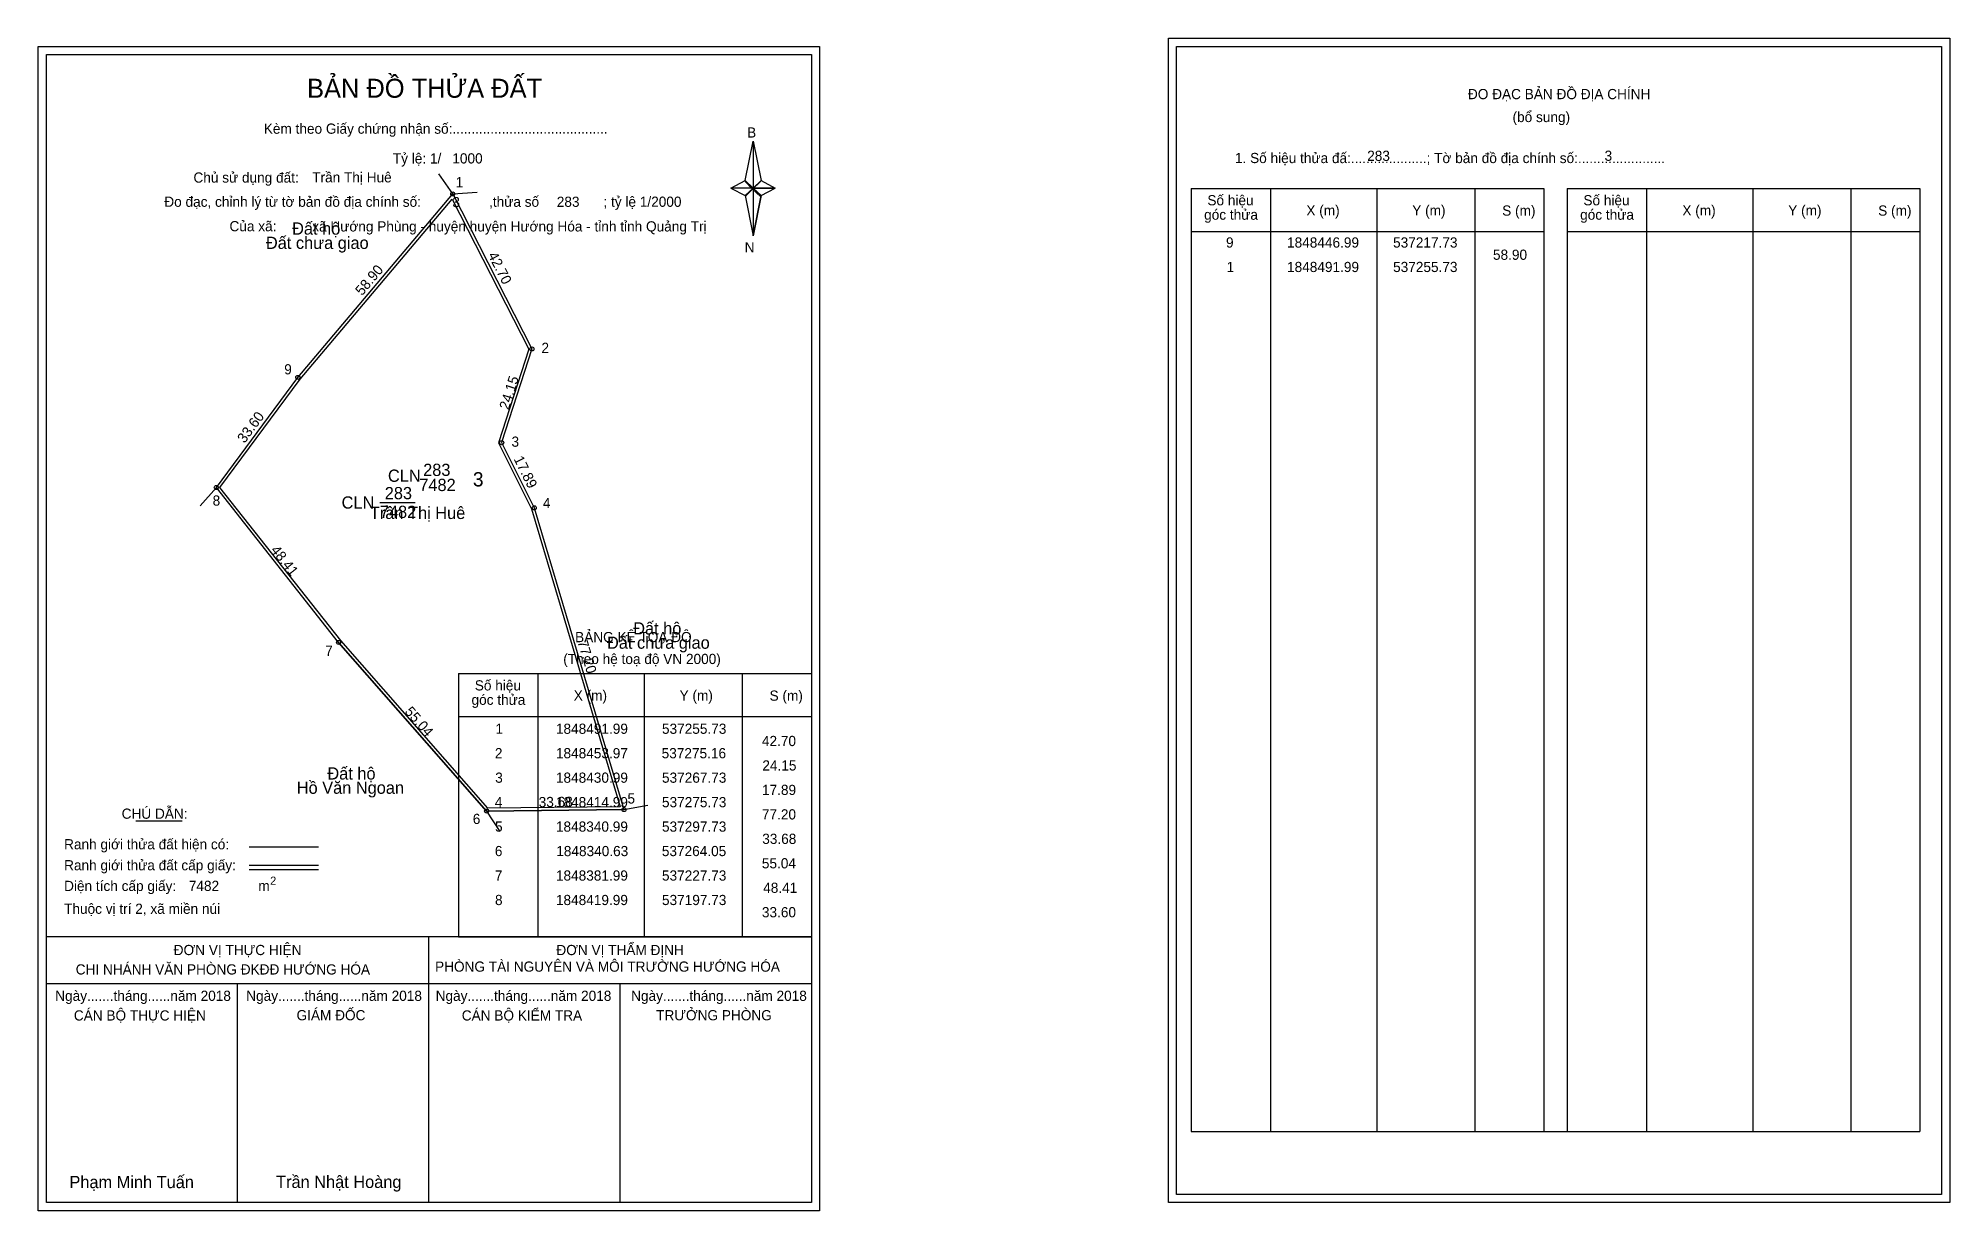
# Model space of a CAD drawing. Extents: x 537154 to 537623, y 1848243 to 1848530.
import ezdxf

# ---------------------------------------------------------------- set-up
doc = ezdxf.new("R2010")
doc.units = 0
for name, color, linetype in [('Level 1', 7, 'Continuous'), ('Level 10', 7, 'Continuous'), ('Level 11', 7, 'Continuous'), ('Level 13', 7, 'Continuous'), ('Level 2', 7, 'Continuous'), ('Level 27', 7, 'Continuous'), ('Level 3', 7, 'Continuous'), ('Level 36', 7, 'Continuous'), ('Level 4', 7, 'Continuous'), ('Level 49', 7, 'Continuous'), ('Level 5', 7, 'Continuous'), ('Level 53', 7, 'Continuous'), ('Level 55', 7, 'Continuous'), ('Level 6', 7, 'Continuous'), ('Level 63', 7, 'Continuous'), ('Level 7', 7, 'Continuous'), ('Level 9', 7, 'Continuous')]:
    doc.layers.add(name, color=color, linetype=linetype)

msp = doc.modelspace()

# ---------------------------------------------------------------- linework, layer by layer
at = {"layer": 'Level 1'}
for p, q in [((537433.35, 1848528.17), (537433.35, 1848528.17)), ((537156.03, 1848526.17), (537156.03, 1848526.17)), ((537327.45, 1848495.29), (537329.42, 1848504.93)), ((537329.42, 1848504.93), (537329.42, 1848493.41)), ((537329.42, 1848504.93), (537331.38, 1848495.29)), ((537324, 1848493.41), (537327.45, 1848495.29)), ((537327.45, 1848495.29), (537329.42, 1848493.41)), ((537329.27, 1848493.19), (537327.45, 1848495.07)), ((537331.24, 1848495.07), (537329.27, 1848493.19)), ((537329.27, 1848493.19), (537331.24, 1848495.07)), ((537331.38, 1848495.29), (537329.42, 1848493.41)), ((537329.42, 1848493.41), (537327.45, 1848491.57)), ((537329.27, 1848493.19), (537327.45, 1848491.35)), ((537327.45, 1848491.35), (537329.27, 1848493.19)), ((537327.45, 1848491.57), (537329.42, 1848481.71)), ((537331.24, 1848491.35), (537329.27, 1848493.19)), ((537329.42, 1848493.41), (537329.42, 1848481.71)), ((537329.42, 1848493.41), (537334.83, 1848493.41)), ((537329.42, 1848493.41), (537331.38, 1848491.57)), ((537331.38, 1848491.57), (537329.42, 1848481.71)), ((537331.38, 1848491.57), (537334.83, 1848493.41)), ((537436.88, 1848493.32), (537523.48, 1848493.32)), ((537456.47, 1848262.05), (537456.47, 1848493.32)), ((537482.54, 1848262.05), (537482.54, 1848493.32)), ((537506.52, 1848493.32), (537506.52, 1848262.05)), ((537523.48, 1848493.32), (537523.48, 1848262.05)), ((537529.14, 1848493.32), (537615.74, 1848493.32)), ((537548.73, 1848262.05), (537548.73, 1848493.32)), ((537574.8, 1848262.05), (537574.8, 1848493.32)), ((537598.77, 1848493.32), (537598.77, 1848262.05)), ((537615.74, 1848493.32), (537615.74, 1848262.05)), ((537436.88, 1848482.79), (537523.48, 1848482.79)), ((537529.14, 1848482.79), (537615.74, 1848482.79)), ((537257.12, 1848374.35), (537343.72, 1848374.35)), ((537276.71, 1848309.82), (537276.71, 1848374.35)), ((537302.78, 1848309.82), (537302.78, 1848374.35)), ((537326.75, 1848374.35), (537326.75, 1848309.82)), ((537257.12, 1848363.82), (537343.72, 1848363.82)), ((537177.94, 1848338.24), (537189.35, 1848338.24)), ((537205.81, 1848331.83), (537222.82, 1848331.83)), ((537205.81, 1848327.39), (537222.82, 1848327.39)), ((537205.81, 1848326.29), (537222.82, 1848326.29)), ((537262.85, 1848309.82), (537156.02, 1848309.82)), ((537343.72, 1848309.82), (537238.88, 1848309.82)), ((537249.87, 1848244.6), (537249.87, 1848309.82)), ((537257.12, 1848309.82), (537343.72, 1848309.82)), ((537343.72, 1848298.27), (537156.02, 1848298.27)), ((537202.95, 1848244.6), (537202.95, 1848298.27)), ((537296.8, 1848244.6), (537296.8, 1848298.27)), ((537436.88, 1848262.05), (537615.74, 1848262.05)), ((537621.05, 1848246.6), (537621.05, 1848246.6)), ((537343.72, 1848244.6), (537343.72, 1848244.6))]:
    msp.add_line(p, q, dxfattribs=at)
for points in [[(537327.45, 1848495.29), (537329.42, 1848504.93), (537329.42, 1848493.41)], [(537329.42, 1848493.41), (537331.38, 1848495.29), (537334.83, 1848493.41)], [(537324, 1848493.41), (537327.45, 1848491.57), (537329.42, 1848493.41)], [(537329.42, 1848493.41), (537329.42, 1848481.71), (537331.38, 1848491.57)]]:
    msp.add_lwpolyline(points, close=True, dxfattribs=at)
at = {"layer": 'Level 10'}
for p, q in [((537227.73, 1848381.99), (537264.05, 1848340.63)), ((537264.05, 1848340.63), (537297.73, 1848340.99))]:
    msp.add_line(p, q, dxfattribs=at)
for points in [[(537297.73, 1848340.99), (537264.05, 1848340.63), (537227.73, 1848381.99), (537197.73, 1848419.99), (537217.73, 1848446.99), (537255.73, 1848491.99), (537275.16, 1848453.97), (537267.73, 1848430.99), (537275.73, 1848414.99)], [(537296.79, 1848341.68), (537264.36, 1848341.33), (537228.27, 1848382.44), (537198.61, 1848420), (537218.28, 1848446.56), (537255.59, 1848490.73), (537274.4, 1848453.91), (537266.98, 1848430.93), (537275.08, 1848414.73)]]:
    msp.add_lwpolyline(points, close=True, dxfattribs=at)
at = {"layer": 'Level 11'}
for centre in [(537255.73, 1848491.99), (537275.16, 1848453.97), (537217.73, 1848446.99), (537267.73, 1848430.99), (537197.73, 1848419.99), (537275.73, 1848414.99), (537227.73, 1848381.99), (537264.05, 1848340.63), (537297.73, 1848340.99), (537297.73, 1848340.99)]:
    msp.add_circle(centre, 0.5, dxfattribs=at)
at = {"layer": 'Level 27'}
for p, q in [((537255.73, 1848491.99), (537252.35, 1848496.95)), ((537255.73, 1848491.99), (537261.72, 1848492.39)), ((537197.73, 1848419.99), (537193.75, 1848415.5)), ((537264.05, 1848340.63), (537267.32, 1848335.6)), ((537297.73, 1848340.99), (537303.63, 1848342.07))]:
    msp.add_line(p, q, dxfattribs=at)
at = {"layer": 'Level 3'}
for p, q in [((537436.88, 1848493.32), (537436.88, 1848262.05)), ((537529.14, 1848493.32), (537529.14, 1848262.05)), ((537257.12, 1848374.35), (537257.12, 1848309.82))]:
    msp.add_line(p, q, dxfattribs=at)
at = {"layer": 'Level 63'}
for points in [[(537154.02, 1848528.17), (537345.72, 1848528.17), (537345.72, 1848242.6), (537154.02, 1848242.6)], [(537431.35, 1848530.17), (537623.05, 1848530.17), (537623.05, 1848244.6), (537431.35, 1848244.6)], [(537433.35, 1848528.17), (537621.05, 1848528.17), (537621.05, 1848246.6), (537433.35, 1848246.6)], [(537156.02, 1848526.17), (537343.72, 1848526.17), (537343.72, 1848244.6), (537156.02, 1848244.6)]]:
    msp.add_lwpolyline(points, close=True, dxfattribs=at)
at = {"layer": 'Level 9'}
msp.add_line((537237.85, 1848416.31), (537246.54, 1848416.31), dxfattribs=at)

# ---------------------------------------------------------------- texts
at = {"layer": 'Level 1'}
for s, height, p in [('BẢN ĐỒ THỬA ĐẤT', 4.6657, (537219.99, 1848515.58)), ('ĐO ĐẠC BẢN ĐỒ ĐỊA CHÍNH', 2.5, (537504.83, 1848515.23)), ('Kèm theo Giấy chứng nhận số:.........................................', 2.5, (537209.37, 1848506.75)), ('(bổ sung)', 2.5, (537515.77, 1848509.61)), ('B', 2.5, (537327.96, 1848505.81)), ('1. Số hiệu thửa đấ:....................; Tờ bản đồ địa chính số:.......................', 2.5, (537447.66, 1848499.55)), ('Chủ sử dụng đất:', 2.5, (537192.11, 1848494.76)), ('Đo đạc, chỉnh lý từ tờ bản đồ địa chính số:                  ,thửa số                 ; tỷ lệ 1/2000', 2.5, (537184.96, 1848488.83)), ('Số hiệu', 2.5, (537440.9, 1848489.19)), ('Số hiệu', 2.5, (537533.16, 1848489.19)), ('Của xã:', 2.5, (537200.95, 1848482.83)), ('góc thửa', 2.5, (537440.1, 1848485.66)), ('X (m)', 2.5, (537465.18, 1848486.71)), ('Y (m)', 2.5, (537491.16, 1848486.71)), ('S (m)', 2.5, (537513.23, 1848486.66)), ('góc thửa', 2.5, (537532.36, 1848485.66)), ('X (m)', 2.5, (537557.44, 1848486.71)), ('Y (m)', 2.5, (537583.41, 1848486.71)), ('S (m)', 2.5, (537605.49, 1848486.66)), ('N', 2.5, (537327.36, 1848477.64)), ('BẢNG KÊ TỌA ĐỘ', 2.5, (537285.75, 1848382.05)), ('(Theo hệ toạ độ VN 2000)', 2.5, (537282.85, 1848376.69)), ('Số hiệu', 2.5, (537261.14, 1848370.21)), ('góc thửa', 2.5, (537260.34, 1848366.68)), ('X (m)', 2.5, (537285.42, 1848367.74)), ('Y (m)', 2.5, (537311.39, 1848367.74)), ('S (m)', 2.5, (537333.47, 1848367.69)), ('CHÚ DẪN:', 2.5, (537174.5, 1848338.74)), ('Ranh giới thửa đất hiện có:', 2.5, (537160.37, 1848331.24)), ('Ranh giới thửa đất cấp giấy:', 2.5, (537160.37, 1848326.1)), ('Diện tích cấp giấy:', 2.5, (537160.37, 1848321.02)), ('m', 2.5, (537208.03, 1848321.04)), ('2', 2, (537210.93, 1848322.55)), ('Thuộc vị trí 2, xã miền núi', 2.5, (537160.37, 1848315.42)), ('ĐƠN VỊ THỰC HIỆN', 2.5, (537187.26, 1848305.3)), ('ĐƠN VỊ THẨM ĐỊNH', 2.5, (537281.16, 1848305.3)), ('CHI NHÁNH VĂN PHÒNG ĐKĐĐ HƯỚNG HÓA', 2.5, (537163.22, 1848300.54)), ('PHÒNG TÀI NGUYÊN VÀ MÔI TRƯỜNG HƯỚNG HÓA', 2.5, (537251.39, 1848301.23)), ('Ngày.......tháng......năm 2018', 2.5, (537158.19, 1848294.07)), ('Ngày.......tháng......năm 2018', 2.5, (537205.06, 1848294.07)), ('Ngày.......tháng......năm 2018', 2.5, (537251.54, 1848294.07)), ('Ngày.......tháng......năm 2018', 2.5, (537299.5, 1848294.07)), ('CÁN BỘ THỰC HIỆN', 2.5, (537162.77, 1848289.25)), ('GIÁM ĐỐC', 2.5, (537217.41, 1848289.31)), ('CÁN BỘ KIỂM TRA', 2.5, (537257.95, 1848289.25)), ('TRƯỞNG PHÒNG', 2.5, (537305.64, 1848289.31)), ('Phạm Minh Tuấn', 3, (537161.68, 1848248.14)), ('Trần Nhật Hoàng', 3, (537212.38, 1848248.19))]:
    msp.add_text(s, height=height, dxfattribs=at).set_placement(p)
at = {"layer": 'Level 11'}
msp.add_text('Tỷ lệ: 1/', height=2.5, dxfattribs=at).set_placement((537241.03, 1848499.44))
at = {"layer": 'Level 13'}
for s, p in [('283', (537239.05, 1848417.11)), ('CLN', (537228.46, 1848414.81)), ('7482', (537237.85, 1848412.51))]:
    msp.add_text(s, height=3, dxfattribs=at).set_placement(p)
at = {"layer": 'Level 2'}
msp.add_text('Trần Thị Huê', height=3, dxfattribs=at).set_placement((537235.4, 1848412.26))
at = {"layer": 'Level 3'}
msp.add_text('CLN', height=3, dxfattribs=at).set_placement((537239.83, 1848421.38))
at = {"layer": 'Level 36'}
for s, p in [('Đất hộ', (537216.32, 1848482)), ('Đất chưa giao', (537209.89, 1848478.5)), ('Đất hộ', (537300.01, 1848383.94)), ('Đất chưa giao', (537293.58, 1848380.44)), ('Đất hộ', (537224.97, 1848348.36)), ('Hồ Văn Ngoan', (537217.46, 1848344.86))]:
    msp.add_text(s, height=3, dxfattribs=at).set_placement(p)
at = {"layer": 'Level 4'}
msp.add_text('283', height=3, dxfattribs=at).set_placement((537248.47, 1848422.82))
at = {"layer": 'Level 49'}
for s, rotation, p in [('42.70', 297.0692, (537264.3, 1848476.99)), ('58.90', 49.8208, (537233.48, 1848466.88)), ('24.15', 72.0827, (537269.44, 1848438.89)), ('33.60', 53.4711, (537204.65, 1848430.68)), ('17.89', 296.5651, (537270.62, 1848426.99)), ('48.41', 308.2902, (537210.92, 1848404.57)), ('77.20', 286.5571, (537286.33, 1848382.14)), ('55.04', 311.2878, (537243.79, 1848364.91)), ('33.68', 0.6124, (537276.83, 1848341.57))]:
    msp.add_text(s, height=2.5, rotation=rotation, dxfattribs=at).set_placement(p)
at = {"layer": 'Level 5'}
msp.add_text('7482', height=3, dxfattribs=at).set_placement((537247.53, 1848419.12))
at = {"layer": 'Level 53'}
for s, p in [('9', (537445.46, 1848478.83)), ('1848446.99', (537460.44, 1848478.83)), ('537217.73', (537486.46, 1848478.83)), ('58.90', (537510.97, 1848475.83)), ('1', (537445.6, 1848472.83)), ('1848491.99', (537460.44, 1848472.83)), ('537255.73', (537486.46, 1848472.83)), ('1', (537266.22, 1848359.57)), ('1848491.99', (537281.05, 1848359.57)), ('537255.73', (537307.07, 1848359.57)), ('42.70', (537331.59, 1848356.57)), ('2', (537266.07, 1848353.57)), ('1848453.97', (537281.05, 1848353.57)), ('537275.16', (537306.99, 1848353.57)), ('3', (537266.15, 1848347.57)), ('1848430.99', (537281.05, 1848347.57)), ('537267.73', (537307.07, 1848347.57)), ('24.15', (537331.7, 1848350.57)), ('17.89', (537331.61, 1848344.57)), ('4', (537266.06, 1848341.57)), ('1848414.99', (537281.05, 1848341.57)), ('537275.73', (537307.07, 1848341.57)), ('77.20', (537331.59, 1848338.57)), ('5', (537266.11, 1848335.57)), ('1848340.99', (537281.05, 1848335.57)), ('537297.73', (537307.07, 1848335.57)), ('6', (537266.06, 1848329.57)), ('1848340.63', (537281.13, 1848329.57)), ('537264.05', (537307.04, 1848329.57)), ('33.68', (537331.67, 1848332.57)), ('7', (537266.07, 1848323.57)), ('1848381.99', (537281.05, 1848323.57)), ('537227.73', (537307.07, 1848323.57)), ('55.04', (537331.58, 1848326.57)), ('48.41', (537331.91, 1848320.57)), ('8', (537266.1, 1848317.57)), ('1848419.99', (537281.05, 1848317.57)), ('537197.73', (537307.07, 1848317.57)), ('33.60', (537331.59, 1848314.57))]:
    msp.add_text(s, height=2.5, dxfattribs=at).set_placement(p)
at = {"layer": 'Level 55'}
for s, height, p in [('1', 0.4, (537255.62, 1848491.99)), ('0', 0.11, (537255.69, 1848491.88)), ('0', 0.11, (537255.69, 1848491.88)), ('0', 0.11, (537255.69, 1848491.88)), ('0', 0.11, (537255.69, 1848491.88)), ('2', 0.4, (537275.02, 1848453.97)), ('0', 0.11, (537275.12, 1848453.86)), ('0', 0.11, (537275.12, 1848453.86)), ('9', 0.4, (537217.59, 1848446.99)), ('0', 0.11, (537217.69, 1848446.88)), ('0', 0.11, (537217.69, 1848446.88)), ('3', 0.4, (537267.61, 1848430.99)), ('0', 0.11, (537267.69, 1848430.88)), ('0', 0.11, (537267.69, 1848430.88)), ('8', 0.4, (537197.6, 1848419.99)), ('0', 0.11, (537197.69, 1848419.88)), ('0', 0.11, (537197.69, 1848419.88)), ('0', 0.11, (537197.69, 1848419.88)), ('4', 0.4, (537275.59, 1848414.99)), ('0', 0.11, (537275.69, 1848414.88)), ('0', 0.11, (537275.69, 1848414.88)), ('7', 0.4, (537227.6, 1848381.99)), ('0', 0.11, (537227.69, 1848381.88)), ('6', 0.4, (537263.91, 1848340.63)), ('0', 0.11, (537264.01, 1848340.52)), ('5', 0.4, (537297.6, 1848340.99)), ('0', 0.11, (537297.69, 1848340.88)), ('0', 0.11, (537297.69, 1848340.88))]:
    msp.add_text(s, height=height, dxfattribs=at).set_placement(p)
at = {"layer": 'Level 6'}
for s, p in [('1000', (537255.63, 1848499.46)), ('283', (537480.11, 1848500.09)), ('3', (537538.35, 1848500.11)), ('Trần Thị Huê', (537221.25, 1848494.82)), ('3', (537255.63, 1848488.74)), ('283', (537281.26, 1848488.82)), ('xã Hướng Phùng - huyện huyện Hướng Hóa - tỉnh tỉnh Quảng Trị', (537221.26, 1848482.78)), ('7482', (537190.97, 1848321.03))]:
    msp.add_text(s, height=2.5, dxfattribs=at).set_placement(p)
at = {"layer": 'Level 7'}
msp.add_text('3', height=3.5, dxfattribs=at).set_placement((537260.68, 1848420.25))
at = {"layer": 'Level 9'}
for s, p in [('1', (537256.43, 1848493.62)), ('2', (537277.5, 1848452.98)), ('9', (537214.38, 1848447.73)), ('3', (537270.15, 1848429.98)), ('8', (537196.82, 1848415.54)), ('4', (537277.85, 1848414.92)), ('7', (537224.43, 1848378.69)), ('5', (537298.6, 1848342.47)), ('6', (537260.65, 1848337.45))]:
    msp.add_text(s, height=2.5, dxfattribs=at).set_placement(p)

doc.saveas('drawing.dxf')
